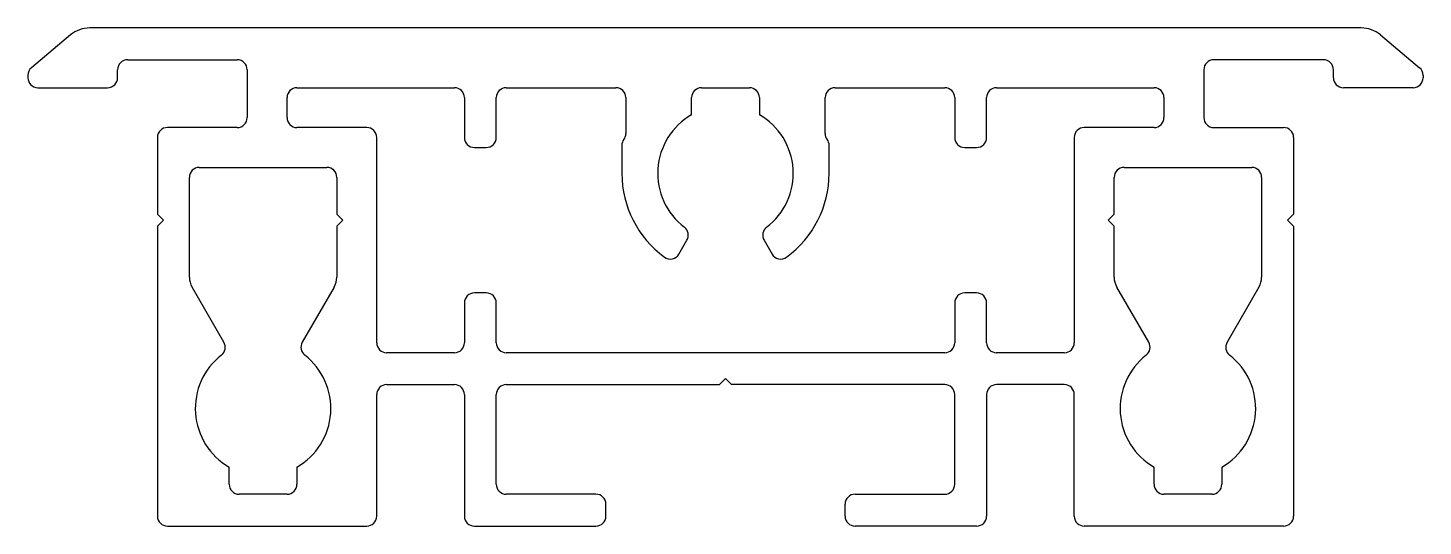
# Model space of a CAD drawing. Extents: x 2666.7 to 2736.7, y 1116.7 to 1141.7.
import ezdxf

# ---------------------------------------------------------------- set-up
doc = ezdxf.new("R2010")
doc.units = 0
doc.layers.get('0').update_dxf_attribs({"linetype": 'CONTINUOUS'})

msp = doc.modelspace()

# ---------------------------------------------------------------- linework, layer by layer
for p, q in [((2733.562, 1141.703), (2669.778, 1141.703)), ((2668.814, 1141.352), (2666.849, 1139.703)), ((2734.526, 1141.352), (2736.491, 1139.703)), ((2671.17, 1139.203), (2671.17, 1139.603)), ((2671.67, 1140.103), (2677.17, 1140.103)), ((2677.67, 1139.603), (2677.67, 1137.203)), ((2725.67, 1139.603), (2725.67, 1137.203)), ((2731.67, 1140.103), (2726.17, 1140.103)), ((2732.17, 1139.203), (2732.17, 1139.603)), ((2666.67, 1139.32), (2666.67, 1139.203)), ((2736.67, 1139.32), (2736.67, 1139.203)), ((2667.17, 1138.703), (2670.67, 1138.703)), ((2679.67, 1137.203), (2679.67, 1138.203)), ((2680.17, 1138.703), (2688.07, 1138.703)), ((2688.57, 1138.203), (2688.57, 1136.203)), ((2690.17, 1136.203), (2690.17, 1138.203)), ((2690.67, 1138.703), (2696.17, 1138.703)), ((2696.67, 1138.203), (2696.67, 1136.403)), ((2699.97, 1137.347), (2699.97, 1138.203)), ((2700.47, 1138.703), (2702.87, 1138.703)), ((2703.37, 1138.203), (2703.37, 1137.347)), ((2706.67, 1136.403), (2706.67, 1138.203)), ((2707.17, 1138.703), (2712.67, 1138.703)), ((2713.17, 1138.203), (2713.17, 1136.203)), ((2714.77, 1136.203), (2714.77, 1138.203)), ((2715.27, 1138.703), (2723.17, 1138.703)), ((2723.67, 1138.203), (2723.67, 1137.203)), ((2736.17, 1138.703), (2732.67, 1138.703)), ((2673.17, 1136.203), (2673.17, 1132.353)), ((2677.17, 1136.703), (2673.67, 1136.703)), ((2683.67, 1136.703), (2680.17, 1136.703)), ((2684.17, 1125.903), (2684.17, 1136.203)), ((2719.17, 1136.203), (2719.17, 1125.903)), ((2723.17, 1136.703), (2719.67, 1136.703)), ((2726.17, 1136.703), (2729.67, 1136.703)), ((2730.17, 1136.203), (2730.17, 1132.353)), ((2689.07, 1135.703), (2689.67, 1135.703)), ((2696.47, 1135.803), (2696.47, 1134.403)), ((2706.87, 1134.403), (2706.87, 1135.803)), ((2713.67, 1135.703), (2714.27, 1135.703)), ((2675.27, 1134.703), (2681.67, 1134.703)), ((2721.67, 1134.703), (2728.07, 1134.703)), ((2674.77, 1129.197), (2674.77, 1134.203)), ((2682.17, 1134.203), (2682.17, 1132.353)), ((2721.17, 1132.353), (2721.17, 1134.203)), ((2728.57, 1134.203), (2728.57, 1129.197)), ((2673.17, 1132.353), (2673.47, 1132.053)), ((2673.47, 1132.053), (2673.17, 1131.753)), ((2682.17, 1132.353), (2682.47, 1132.053)), ((2682.47, 1132.053), (2682.17, 1131.753)), ((2720.87, 1132.053), (2721.17, 1132.353)), ((2721.17, 1131.753), (2720.87, 1132.053)), ((2730.17, 1132.353), (2729.87, 1132.053)), ((2729.87, 1132.053), (2730.17, 1131.753)), ((2673.17, 1131.753), (2673.17, 1117.203)), ((2682.17, 1131.753), (2682.17, 1129.197)), ((2721.17, 1129.197), (2721.17, 1131.753)), ((2730.17, 1131.753), (2730.17, 1117.203)), ((2699.333, 1130.356), (2699.736, 1131.053)), ((2703.604, 1131.053), (2704.007, 1130.356)), ((2676.503, 1125.927), (2674.904, 1128.697)), ((2682.036, 1128.697), (2680.437, 1125.927)), ((2689.67, 1128.403), (2689.07, 1128.403)), ((2714.27, 1128.403), (2713.67, 1128.403)), ((2722.903, 1125.927), (2721.304, 1128.697)), ((2728.436, 1128.697), (2726.837, 1125.927)), ((2688.57, 1127.903), (2688.57, 1125.903)), ((2690.17, 1125.903), (2690.17, 1127.903)), ((2713.17, 1127.903), (2713.17, 1125.903)), ((2714.77, 1125.903), (2714.77, 1127.903)), ((2688.07, 1125.403), (2684.67, 1125.403)), ((2712.67, 1125.403), (2690.67, 1125.403)), ((2718.67, 1125.403), (2715.27, 1125.403)), ((2684.67, 1123.803), (2688.07, 1123.803)), ((2690.67, 1123.803), (2701.37, 1123.803)), ((2701.37, 1123.803), (2701.67, 1124.103)), ((2701.97, 1123.803), (2701.67, 1124.103)), ((2712.67, 1123.803), (2701.97, 1123.803)), ((2718.67, 1123.803), (2715.27, 1123.803)), ((2684.17, 1117.203), (2684.17, 1123.303)), ((2688.57, 1123.303), (2688.57, 1117.203)), ((2690.17, 1118.803), (2690.17, 1123.303)), ((2713.17, 1118.803), (2713.17, 1123.303)), ((2714.77, 1123.303), (2714.77, 1117.203)), ((2719.17, 1117.203), (2719.17, 1123.303)), ((2676.77, 1118.803), (2676.77, 1119.658)), ((2680.17, 1119.658), (2680.17, 1118.803)), ((2723.17, 1118.803), (2723.17, 1119.658)), ((2726.57, 1119.658), (2726.57, 1118.803)), ((2679.67, 1118.303), (2677.27, 1118.303)), ((2695.17, 1118.303), (2690.67, 1118.303)), ((2708.17, 1118.303), (2712.67, 1118.303)), ((2726.07, 1118.303), (2723.67, 1118.303)), ((2695.67, 1117.203), (2695.67, 1117.803)), ((2707.67, 1117.203), (2707.67, 1117.803)), ((2673.67, 1116.703), (2683.67, 1116.703)), ((2689.07, 1116.703), (2695.17, 1116.703)), ((2714.27, 1116.703), (2708.17, 1116.703)), ((2729.67, 1116.703), (2719.67, 1116.703))]:
    msp.add_line(p, q)
for centre, radius, start, end in [((2669.778, 1140.203), 1.5, 90, 130), ((2733.562, 1140.203), 1.5, 50, 90), ((2667.17, 1139.32), 0.5, 130, 180), ((2671.67, 1139.603), 0.5, 90, 180), ((2677.17, 1139.603), 0.5, 0, 90), ((2726.17, 1139.603), 0.5, 90, 180), ((2731.67, 1139.603), 0.5, 0, 90), ((2736.17, 1139.32), 0.5, 0, 50), ((2667.17, 1139.203), 0.5, 180, 270), ((2670.67, 1139.203), 0.5, 270, 0), ((2732.67, 1139.203), 0.5, 180, 270), ((2736.17, 1139.203), 0.5, 270, 0), ((2680.17, 1138.203), 0.5, 90, 180), ((2688.07, 1138.203), 0.5, 0, 90), ((2690.67, 1138.203), 0.5, 90, 180), ((2696.17, 1138.203), 0.5, 0, 90), ((2700.47, 1138.203), 0.5, 90, 180), ((2702.87, 1138.203), 0.5, 0, 90), ((2707.17, 1138.203), 0.5, 90, 180), ((2712.67, 1138.203), 0.5, 0, 90), ((2715.27, 1138.203), 0.5, 90, 180), ((2723.17, 1138.203), 0.5, 0, 90), ((2677.17, 1137.203), 0.5, 270, 0), ((2680.17, 1137.203), 0.5, 180, 270), ((2701.67, 1134.403), 3.4, 120, 232.63411), ((2701.67, 1134.403), 3.4, 307.36589, 60), ((2723.17, 1137.203), 0.5, 270, 0), ((2726.17, 1137.203), 0.5, 180, 270), ((2673.67, 1136.203), 0.5, 90, 180), ((2683.67, 1136.203), 0.5, 0, 90), ((2689.07, 1136.203), 0.5, 180, 270), ((2689.67, 1136.203), 0.5, 270, 0), ((2696.97, 1135.803), 0.5, 143.1301, 180), ((2696.17, 1136.403), 0.5, 323.1301, 0), ((2707.17, 1136.403), 0.5, 180, 216.8699), ((2706.37, 1135.803), 0.5, 0, 36.8699), ((2713.67, 1136.203), 0.5, 180, 270), ((2714.27, 1136.203), 0.5, 270, 0), ((2719.67, 1136.203), 0.5, 90, 180), ((2729.67, 1136.203), 0.5, 0, 90), ((2675.27, 1134.203), 0.5, 90, 180), ((2681.67, 1134.203), 0.5, 0, 90), ((2721.67, 1134.203), 0.5, 90, 180), ((2728.07, 1134.203), 0.5, 0, 90), ((2701.67, 1134.403), 5.2, 180, 233.89315), ((2701.67, 1134.403), 5.2, 306.10685, 0), ((2699.303, 1131.303), 0.5, 330, 52.63411), ((2704.037, 1131.303), 0.5, 127.36589, 210), ((2698.9, 1130.606), 0.5, 233.89315, 330), ((2704.44, 1130.606), 0.5, 210, 306.10685), ((2675.77, 1129.197), 1, 180, 210), ((2681.17, 1129.197), 1, 330, 0), ((2722.17, 1129.197), 1, 180, 210), ((2727.57, 1129.197), 1, 330, 360), ((2689.07, 1127.903), 0.5, 90, 180), ((2689.67, 1127.903), 0.5, 0, 90), ((2713.67, 1127.903), 0.5, 90, 180), ((2714.27, 1127.903), 0.5, 0, 90), ((2676.07, 1125.677), 0.5, 307.97987, 30), ((2680.87, 1125.677), 0.5, 150, 232.02013), ((2684.67, 1125.903), 0.5, 180, 270), ((2688.07, 1125.903), 0.5, 270, 0), ((2690.67, 1125.903), 0.5, 180, 270), ((2712.67, 1125.903), 0.5, 270, 0), ((2715.27, 1125.903), 0.5, 180, 270), ((2718.67, 1125.903), 0.5, 270, 0), ((2722.47, 1125.677), 0.5, 307.97987, 30), ((2727.27, 1125.677), 0.5, 150, 232.02013), ((2678.47, 1122.603), 3.4, 127.97987, 240), ((2678.47, 1122.603), 3.4, 300, 52.02013), ((2724.87, 1122.603), 3.4, 127.97987, 240), ((2724.87, 1122.603), 3.4, 300, 52.02013), ((2684.67, 1123.303), 0.5, 90, 180), ((2688.07, 1123.303), 0.5, 0, 90), ((2690.67, 1123.303), 0.5, 90, 180), ((2712.67, 1123.303), 0.5, 0, 90), ((2715.27, 1123.303), 0.5, 90, 180), ((2718.67, 1123.303), 0.5, 0, 90), ((2677.27, 1118.803), 0.5, 180, 270), ((2679.67, 1118.803), 0.5, 270, 0), ((2690.67, 1118.803), 0.5, 180, 270), ((2712.67, 1118.803), 0.5, 270, 0), ((2723.67, 1118.803), 0.5, 180, 270), ((2726.07, 1118.803), 0.5, 270, 0), ((2695.17, 1117.803), 0.5, 0, 90), ((2708.17, 1117.803), 0.5, 90, 180), ((2673.67, 1117.203), 0.5, 180, 270), ((2683.67, 1117.203), 0.5, 270, 0), ((2689.07, 1117.203), 0.5, 180, 270), ((2695.17, 1117.203), 0.5, 270, 0), ((2708.17, 1117.203), 0.5, 180, 270), ((2714.27, 1117.203), 0.5, 270, 0), ((2719.67, 1117.203), 0.5, 180, 270), ((2729.67, 1117.203), 0.5, 270, 0)]:
    msp.add_arc(centre, radius, start, end)

doc.saveas('drawing.dxf')
